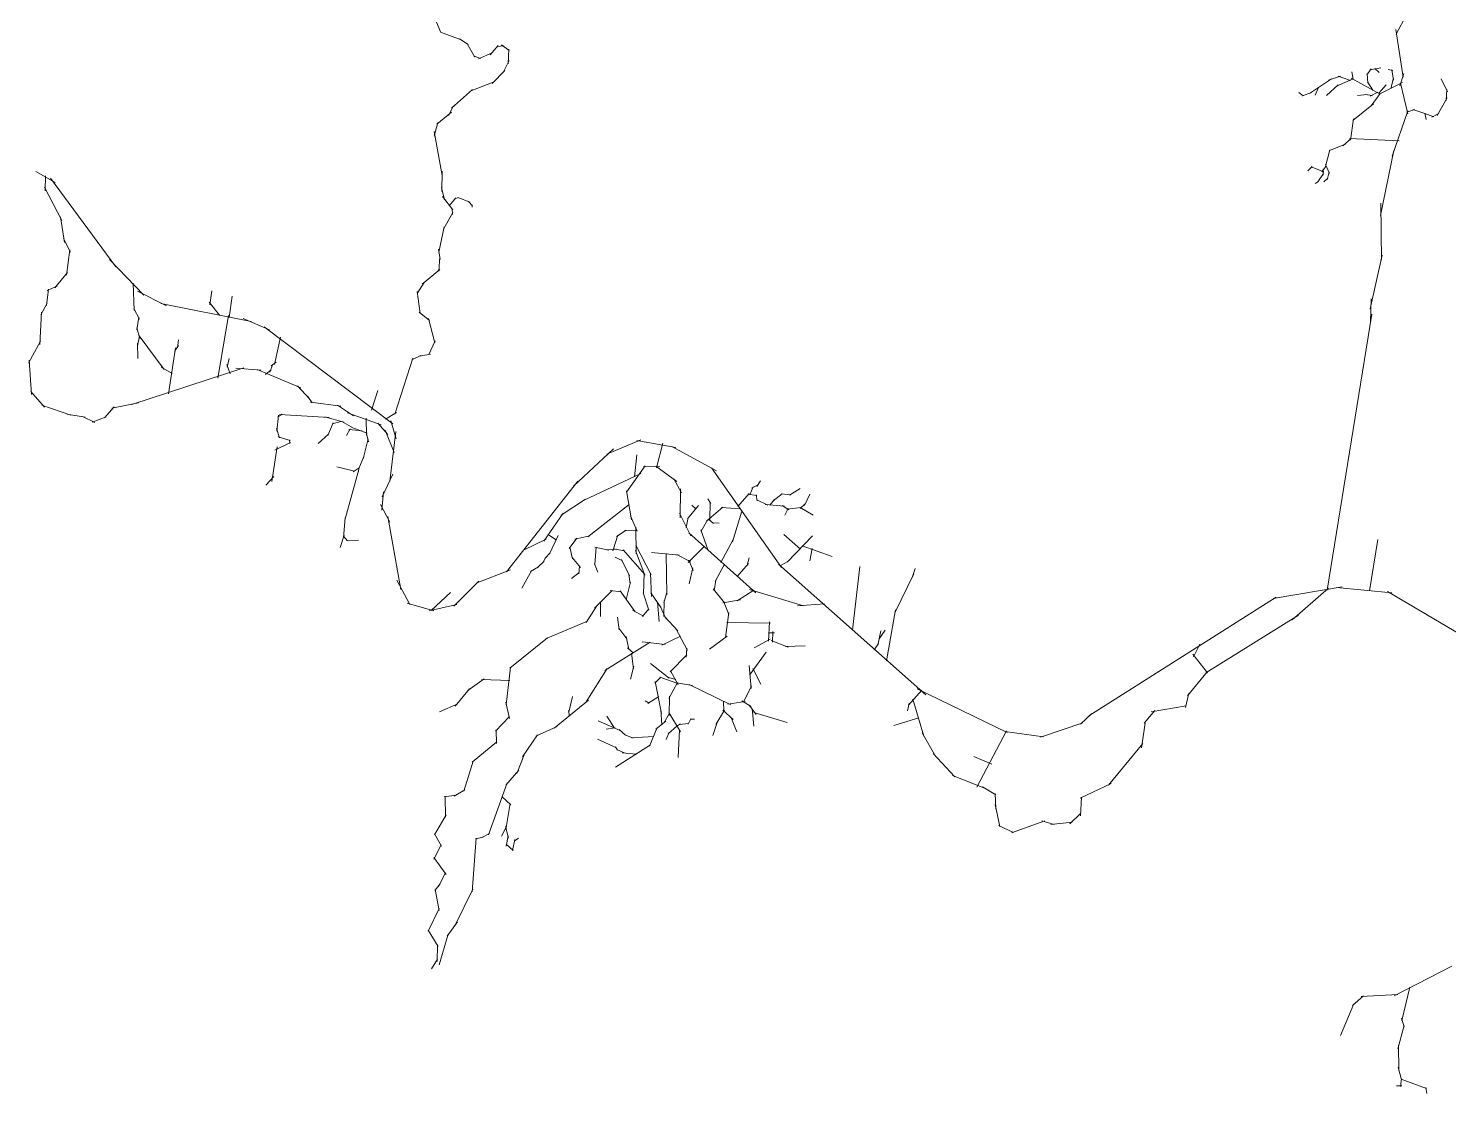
# Model space of a CAD drawing. Header units: inches. Extents: x 723419 to 759401, y 6910722 to 6968430.
# Drawn here: x 723419 to 727619, y 6945042 to 6948192 of the extents above; entities that cross this region are included whole.
import ezdxf

# ---------------------------------------------------------------- set-up
doc = ezdxf.new("R2010")
doc.units = ezdxf.units.IN
doc.header["$MEASUREMENT"] = 0
doc.layers.add('Linhas Axiais - Sao Jose', color=5, linetype='Continuous', lineweight=60)

msp = doc.modelspace()

# ---------------------------------------------------------------- linework, layer by layer
at = {"layer": 'Linhas Axiais - Sao Jose', "lineweight": 0}
for p, q in [((724639.3, 6948179.9), (724626.5, 6948210.5)), ((727463.6, 6948174.6), (727494.3, 6948231.7)), ((724699.2, 6948158.3), (724638, 6948180.9)), ((724694.4, 6948160.7), (724719.6, 6948144.5)), ((727484.8, 6948047.3), (727463.1, 6948188.8)), ((724739.8, 6948106.5), (724716, 6948148.6)), ((724790.3, 6948119.5), (724750.2, 6948102.3)), ((724808.2, 6948141.7), (724784.3, 6948114)), ((724824.7, 6948140.6), (724805.1, 6948138.6)), ((724841.4, 6948126.7), (724817.9, 6948143.3)), ((724838.1, 6948087.5), (724839.9, 6948130.9)), ((724756.1, 6948102.9), (724735, 6948110.4)), ((724822.7, 6948059.9), (724840.8, 6948097.4)), ((727386.4, 6948069.8), (727418.6, 6948074.8)), ((724725.3, 6948006.1), (724798.7, 6948034.6)), ((724790.7, 6948029.3), (724828.2, 6948067)), ((727272.6, 6948043.1), (727207.8, 6947999.4)), ((727298.8, 6948050.7), (727263.6, 6948038.5)), ((727336.4, 6948042.5), (727287.9, 6948021.4)), ((727329.2, 6948037.5), (727292.7, 6948050.2)), ((727416.8, 6947997.8), (727331.3, 6948044.7)), ((727336.4, 6948040.8), (727333, 6948063)), ((727377.4, 6948055), (727390.1, 6948072.4)), ((727380.3, 6948029.8), (727377.9, 6948058.4)), ((727394.6, 6948008.9), (727379, 6948033.5)), ((727400.4, 6948073.2), (727413.9, 6948061.3)), ((727453.6, 6948067.7), (727439.8, 6948070.3)), ((727448, 6948013.7), (727456.2, 6948044.9)), ((727455.7, 6948038.8), (727451.2, 6948069.3)), ((727474.5, 6948022.4), (727486.9, 6948058.7)), ((727615.8, 6948004.7), (727597.2, 6948042.3)), ((724670.6, 6947956.1), (724732.7, 6948011)), ((727189, 6947992), (727176, 6948002.3)), ((727213.6, 6948001.8), (727186.6, 6947992.3)), ((727234.1, 6948017.2), (727224.2, 6947994.1)), ((727292.4, 6948024.5), (727258, 6947993.9)), ((727349.3, 6947993.9), (727378.4, 6947996.8)), ((727372.6, 6947996.5), (727393.2, 6947993.9)), ((727387.4, 6947991.7), (727409.6, 6948003.1)), ((727389.8, 6947962.4), (727416.3, 6947999.7)), ((727412.3, 6947999.9), (727434.2, 6948025.3)), ((727414.1, 6947997.8), (727482.7, 6948031.4)), ((727476.3, 6948030.1), (727498.8, 6947938.8)), ((727611.5, 6947979), (727613.4, 6948011.6)), ((724661.3, 6947934.5), (724676.5, 6947962.9)), ((727335.5, 6947919.9), (727396.4, 6947969.1)), ((727452.2, 6947813.8), (727498.8, 6947948.4)), ((727495.1, 6947944.4), (727518.9, 6947952)), ((727513.1, 6947951.8), (727552, 6947939.1)), ((727585.1, 6947934.3), (727615, 6947986.7)), ((724619.4, 6947873.6), (724630, 6947913.3)), ((724627.1, 6947908.9), (724670.1, 6947944.4)), ((727328.9, 6947861.4), (727337.4, 6947924.4)), ((727545.9, 6947941.3), (727575.3, 6947930.1)), ((727549.1, 6947941.5), (727552.8, 6947922.1)), ((727569.2, 6947929.6), (727590.4, 6947940.1)), ((724642.9, 6947757.3), (724619.2, 6947887.3)), ((727331.2, 6947866.4), (727305.8, 6947844.6)), ((727472.9, 6947859.5), (727325.5, 6947866.1)), ((727268.2, 6947832.3), (727254.2, 6947779.1)), ((727314.3, 6947849.2), (727266.4, 6947830.4)), ((727417.8, 6947638.3), (727456.7, 6947831)), ((727215.1, 6947783.6), (727202.6, 6947770.4)), ((727250.2, 6947768), (727212.4, 6947782.5)), ((727256.1, 6947783.3), (727244.2, 6947767.7)), ((727255.3, 6947789.2), (727266.4, 6947763)), ((723498, 6947736.4), (723441.2, 6947768.6)), ((723469.8, 6947755.4), (723468.5, 6947711.3)), ((723678.1, 6947486.5), (723484.8, 6947748.8)), ((724642, 6947709.6), (724642.5, 6947769.3)), ((727234.4, 6947739.4), (727224.1, 6947733.6)), ((727248.7, 6947762.7), (727232, 6947737.8)), ((727248.4, 6947776.2), (727247.6, 6947757.4)), ((727261.6, 6947749.2), (727249.7, 6947738.1)), ((727265.3, 6947768), (727259.5, 6947743.9)), ((723466.7, 6947722.8), (723518.5, 6947623.5)), ((724649.4, 6947685), (724641.3, 6947720.9)), ((724673.9, 6947655.4), (724643.6, 6947694.8)), ((724663.3, 6947667.1), (724682.8, 6947690.5)), ((724673.2, 6947641.9), (724672.7, 6947659.5)), ((724679.3, 6947687.4), (724692.4, 6947691.5)), ((724689, 6947691.3), (724725.3, 6947677.8)), ((724720.3, 6947680.4), (724732.8, 6947666.8)), ((724731.9, 6947669.9), (724731.1, 6947662.8)), ((727421, 6947506), (727418.6, 6947675.1)), ((723514, 6947634.8), (723526.4, 6947558.6)), ((724646.7, 6947598.5), (724674.8, 6947646.9)), ((724632.9, 6947529.8), (724648.8, 6947604.9)), ((723523, 6947570.3), (723543.4, 6947530.3)), ((723541.5, 6947536.9), (723531.7, 6947461.8)), ((724636.7, 6947508.4), (724632.4, 6947539)), ((723761, 6947403.1), (723658.7, 6947508.5)), ((724632.6, 6947473.7), (724635.8, 6947517)), ((727386.9, 6947362.1), (727422.9, 6947521.4)), ((723534.6, 6947470.3), (723497.6, 6947424.7)), ((724584, 6947435.1), (724636, 6947478.6)), ((723479.1, 6947421), (723472.7, 6947372.6)), ((723503.9, 6947430), (723474.3, 6947416.3)), ((723731.9, 6947357.7), (723728.9, 6947438)), ((723827.2, 6947370.9), (723742.1, 6947415)), ((723955.6, 6947374.3), (723962, 6947415.8)), ((724568.5, 6947408.3), (724589.3, 6947440.2)), ((724577.4, 6947348.8), (724568.9, 6947413.8)), ((723474.6, 6947379), (723455.8, 6947345.1)), ((723747.4, 6947332.1), (723730.6, 6947363)), ((724078.5, 6947325.5), (723810.9, 6947378)), ((723984.2, 6947343.9), (723954, 6947382)), ((724013.3, 6947336.7), (724021.7, 6947399.7)), ((727388.2, 6947323.5), (727389.5, 6947392.5)), ((723457.9, 6947352.3), (723452.9, 6947257)), ((723739.9, 6947299.9), (723745.6, 6947337.4)), ((723979.9, 6947157.4), (724010.8, 6947342.6)), ((724131.9, 6947300.8), (724054.7, 6947333.9)), ((724605.5, 6947328), (724575, 6947352.7)), ((724621, 6947261.7), (724602.5, 6947333.5)), ((727260.1, 6946530.3), (727391.6, 6947346.5)), ((723748.7, 6947274.8), (723740.3, 6947306.1)), ((723741.6, 6947253.4), (723747.9, 6947281.9)), ((723820.6, 6947183.1), (723746.9, 6947282.3)), ((724497, 6947022.2), (724116.9, 6947308.8)), ((724147.5, 6947197.5), (724164.7, 6947278.2)), ((723455, 6947267.3), (723419.3, 6947202.2)), ((723742.5, 6947215.3), (723741.6, 6947260.5)), ((723833.1, 6947110.7), (723854.3, 6947246.9)), ((723852.5, 6947236.8), (723863.5, 6947254.9)), ((723860, 6947246.9), (723863.1, 6947270.7)), ((724603.8, 6947227.6), (724621.9, 6947268.3)), ((723421.1, 6947210.7), (723428, 6947109.4)), ((724015.9, 6947169.9), (724006.4, 6947198)), ((724007.3, 6947190), (724013.4, 6947215.6)), ((724133.4, 6947175.5), (724141.8, 6947198.9)), ((724137.4, 6947193.6), (724151.5, 6947205)), ((724503, 6947051.3), (724556.1, 6947216.3)), ((724553, 6947211.6), (724580.2, 6947224)), ((724574.4, 6947222.5), (724608.6, 6947228.6)), ((724056.1, 6947187.6), (723725.1, 6947079.6)), ((723844.4, 6947171.6), (723812.2, 6947189.7)), ((724106.9, 6947180.8), (724032.4, 6947187.4)), ((724225.1, 6947129.2), (724095.5, 6947183.4)), ((724120.6, 6947168), (724137.4, 6947182.5)), ((723426.4, 6947117.6), (723466.4, 6947071.8)), ((724250.1, 6947096.7), (724215.3, 6947135.1)), ((724452.9, 6947121.4), (724434, 6947063.2)), ((723459, 6947077.1), (723545.2, 6947048.5)), ((723644.2, 6947040), (723672.7, 6947072.3)), ((723744.5, 6947084.1), (723665.6, 6947068.5)), ((724258, 6947084.4), (724245.2, 6947102.9)), ((724343.6, 6947074.7), (724253.6, 6947086.6)), ((724380.6, 6947046), (724333, 6947077.3)), ((723532.5, 6947051.4), (723586.8, 6947042.2)), ((723579.4, 6947044), (723615.3, 6947026.3)), ((723608.2, 6947027.3), (723648.9, 6947043)), ((724158.4, 6947047.8), (724154, 6947000.6)), ((724169.4, 6947051.3), (724156.6, 6947042.9)), ((724308.3, 6947040.7), (724161.5, 6947050)), ((724352.4, 6947027.5), (724295.5, 6947042.9)), ((724320.6, 6947025.3), (724304.3, 6946987.8)), ((724347.5, 6947030.6), (724318, 6947022.6)), ((724380.6, 6947009.4), (724345.8, 6947029.7)), ((724462.2, 6947019.1), (724362.5, 6947054.8)), ((724417.7, 6947038.9), (724419.4, 6946988.7)), ((724482.5, 6946990.9), (724452.5, 6947024.8)), ((724475.1, 6947036.6), (724507.6, 6947055.7)), ((724506.7, 6946978.1), (724491.2, 6947031.1)), ((724152.6, 6947008.5), (724161.9, 6946980.7)), ((724157.9, 6946984.3), (724193.6, 6946973.2)), ((724307, 6946992.2), (724275.7, 6946964.4)), ((724359.9, 6946987.8), (724370.9, 6947007.6)), ((724367, 6947005.4), (724405.8, 6947001.5)), ((724420.7, 6946994.8), (724375.3, 6947011.6)), ((724418.1, 6946998.1), (724425.2, 6946969.3)), ((724500.6, 6946938), (724474.1, 6947004.1)), ((724488.4, 6946852.6), (724506, 6946999.3)), ((724155.2, 6946954.7), (724138.9, 6946851.5)), ((724194.1, 6946967.1), (724148, 6946944.4)), ((724191, 6946975.4), (724192.8, 6946964.4)), ((724424.2, 6946978.5), (724409.3, 6946919.3)), ((725031, 6946838.5), (725149.9, 6946948.2)), ((725129.4, 6946932.7), (725230, 6946975.4)), ((725218.7, 6946973.3), (725333.7, 6946952.1)), ((725276.9, 6946892.3), (725294.9, 6946965)), ((725322, 6946955.3), (725453.6, 6946883.3)), ((724411.5, 6946925.9), (724395.9, 6946889.9)), ((725212, 6946865.7), (725218.4, 6946931)), ((724145.1, 6946867), (724121.3, 6946841.4)), ((724383.2, 6946882.3), (724331.2, 6946895)), ((724396.5, 6946887.8), (724355, 6946737.3)), ((724397.7, 6946892.7), (724379.9, 6946880.5)), ((724396.5, 6946893.1), (724395.6, 6946880.7)), ((724465.1, 6946806.7), (724496.8, 6946873.7)), ((725060.5, 6946795.3), (725230.2, 6946875.9)), ((725187.9, 6946820.2), (725242.7, 6946898)), ((725237.8, 6946896), (725286.1, 6946894.8)), ((725275, 6946896.7), (725336.6, 6946851.6)), ((725327.4, 6946860), (725350.3, 6946818.8)), ((725439.2, 6946892.1), (725646.6, 6946597.6)), ((724464.4, 6946767.2), (724469.3, 6946821.5)), ((724833.3, 6946584.5), (725043.7, 6946852.8)), ((725187.8, 6946824.6), (725203, 6946738.7)), ((725347.7, 6946829.7), (725347, 6946744.7)), ((725517.1, 6946777.8), (725550.7, 6946816.7)), ((725546.8, 6946814.5), (725573.1, 6946810.5)), ((725552.4, 6946812.6), (725562.1, 6946836)), ((725557.9, 6946831.8), (725577.1, 6946842.1)), ((725573.7, 6946837.5), (725584.3, 6946853.4)), ((725621.6, 6946794.7), (725647.8, 6946815.5)), ((725645, 6946815.5), (725674.3, 6946812.8)), ((725670.1, 6946811.9), (725701, 6946830.9)), ((724488.4, 6946731.2), (724460.1, 6946784.1)), ((724994.9, 6946751.9), (725066.7, 6946799.2)), ((725195.9, 6946783.7), (725073.9, 6946688)), ((725368, 6946741.6), (725400.9, 6946781.3)), ((725392.7, 6946770.7), (725381.5, 6946781.7)), ((725424.9, 6946734.3), (725473, 6946776.4)), ((725428.4, 6946800.3), (725436.8, 6946786.6)), ((725435.7, 6946791), (725434.4, 6946739.2)), ((725467.7, 6946775.3), (725525, 6946771.2)), ((725571.1, 6946812.4), (725574.1, 6946794.8)), ((725572.9, 6946797.8), (725606.1, 6946781.4)), ((725597.6, 6946784.2), (725655.1, 6946778.4)), ((725611.4, 6946781.7), (725625.6, 6946798.7)), ((725648.3, 6946780.4), (725668.1, 6946767.6)), ((725662.2, 6946769.6), (725705.6, 6946774.5)), ((725701.6, 6946772.3), (725716.6, 6946785.5)), ((725701.8, 6946774.9), (725740, 6946752.2)), ((725714, 6946780.6), (725729.8, 6946814.4)), ((724356.1, 6946744.5), (724351, 6946686.7)), ((724520.1, 6946532.2), (724482, 6946748.8)), ((724943.9, 6946675.7), (725000.5, 6946758.4)), ((725200.2, 6946750.3), (725219.1, 6946704.6)), ((725344.8, 6946758.6), (725378.5, 6946691.1)), ((725364.1, 6946715.4), (725369.8, 6946745.8)), ((725409, 6946705), (725428.2, 6946739.4)), ((725430.4, 6946740.3), (725445.4, 6946727.7)), ((725500.9, 6946673.6), (725528.5, 6946764.1)), ((725665.7, 6946771.6), (725656.4, 6946752.6)), ((724352.6, 6946692.8), (724340.9, 6946657)), ((724350.1, 6946691.4), (724363.1, 6946676.3)), ((724955.8, 6946694.7), (724981.1, 6946678.7)), ((724986, 6946692.2), (724959.4, 6946636.2)), ((725079.8, 6946691.5), (725035.1, 6946681.3)), ((725162.7, 6946693.1), (725147.5, 6946646.8)), ((725186.7, 6946708), (725158.6, 6946689.1)), ((725219, 6946706.3), (725182.6, 6946707.1)), ((725215.5, 6946716.4), (725216.2, 6946638.1)), ((725372.4, 6946699.9), (725570.4, 6946522.4)), ((725429.8, 6946647.5), (725408.2, 6946708.5)), ((725442.1, 6946729.5), (725462.4, 6946728.8)), ((725702.7, 6946651.4), (725653.6, 6946695.1)), ((725663, 6946613.3), (725737.8, 6946691.3)), ((724360.5, 6946677.7), (724395.2, 6946678.5)), ((724883.1, 6946648.6), (724950.6, 6946681)), ((725041, 6946684.6), (725018.3, 6946653.3)), ((725020.2, 6946657.8), (725028.5, 6946622.7)), ((725098, 6946658.1), (725093.8, 6946606.3)), ((725135.8, 6946648.7), (725094.4, 6946657.9)), ((725159.7, 6946651.4), (725130, 6946649.7)), ((725182.1, 6946647), (725148.6, 6946652.7)), ((725241.8, 6946576.7), (725178.3, 6946650.2)), ((725214.9, 6946647.9), (725241.9, 6946574.5)), ((725215.2, 6946663.9), (725260.9, 6946576)), ((725369.8, 6946612), (725418.7, 6946660.5)), ((725467.3, 6946612.6), (725503.6, 6946680.1)), ((725707.1, 6946661.6), (725796, 6946630.5)), ((725737.3, 6946653.4), (725729.6, 6946617)), ((727384.8, 6946528.4), (727409.2, 6946680.3)), ((724944.1, 6946616.6), (724924.5, 6946597.9)), ((724949.6, 6946628.3), (724941, 6946612.8)), ((724962, 6946640.6), (724947.1, 6946624.6)), ((725026.8, 6946627.5), (725051.4, 6946597.6)), ((725093.1, 6946608.8), (725102.8, 6946583.8)), ((725176.5, 6946617.3), (725154.6, 6946627.8)), ((725196.7, 6946573), (725172.8, 6946621.1)), ((725343.8, 6946634.3), (725261.6, 6946641.5)), ((725305.5, 6946639), (725306.9, 6946517)), ((725376.9, 6946614.1), (725336.9, 6946635.8)), ((725384.6, 6946588.4), (725372, 6946619.5)), ((725450, 6946556.4), (725478, 6946607.8)), ((725514.7, 6946570.6), (725548.4, 6946609.6)), ((725545, 6946604.8), (725550.9, 6946626.5)), ((725637.4, 6946607.8), (726072.7, 6946221.2)), ((725642.3, 6946602.5), (725669.7, 6946617.9)), ((724845, 6946590.7), (724743.5, 6946550.8)), ((724907.9, 6946589.5), (724878.2, 6946536.1)), ((724927.3, 6946599.9), (724903.6, 6946585.9)), ((725048, 6946582.6), (725024.9, 6946565)), ((725049, 6946601.6), (725047.4, 6946578.9)), ((725198.8, 6946549.3), (725195.1, 6946577.5)), ((725240.6, 6946581), (725237.7, 6946518.2)), ((725259.3, 6946581), (725261.6, 6946511.3)), ((725384.1, 6946596.4), (725373, 6946549)), ((725855.8, 6946411.8), (725877.5, 6946600.2)), ((725981.4, 6946463.8), (726037.9, 6946578.7)), ((726033.9, 6946570.5), (726041.6, 6946594.3)), ((724546.9, 6946487.8), (724508.8, 6946560.5)), ((724609.8, 6946470.1), (724667.3, 6946523.3)), ((724751.5, 6946556.7), (724677.6, 6946483.5)), ((725145.7, 6946529.9), (725093.5, 6946476.9)), ((725172.2, 6946525.8), (725139.7, 6946529.9)), ((725213.3, 6946466.4), (725168.9, 6946528.9)), ((725187, 6946502.8), (725199.5, 6946554.5)), ((725237.1, 6946523), (725253.7, 6946471.2)), ((725260, 6946522.1), (725290.3, 6946478.5)), ((725307.6, 6946523.1), (725298.1, 6946492.6)), ((725478.8, 6946491.9), (725444.4, 6946534.2)), ((725447.3, 6946528.7), (725451.6, 6946560.4)), ((725515.6, 6946499), (725564.5, 6946530.8)), ((725711.8, 6946484.1), (725551.3, 6946532.8)), ((727304.3, 6946539.9), (727100.5, 6946505.7)), ((727263.4, 6946536), (727156.8, 6946442.9)), ((727450.6, 6946522.9), (727287.6, 6946538.8)), ((727690.6, 6946377.5), (727438, 6946526.8)), ((724617.8, 6946469.3), (724539.2, 6946492)), ((724685.9, 6946487.9), (724604.2, 6946469.7)), ((725099.7, 6946483.8), (725068.4, 6946435.1)), ((725111, 6946452.4), (725111, 6946495.6)), ((725284.2, 6946437.4), (725279.9, 6946495.4)), ((725285, 6946487.3), (725304.8, 6946444.8)), ((725299.5, 6946499.5), (725298.1, 6946452.2)), ((725473, 6946492.9), (725524.9, 6946501.4)), ((725490.5, 6946458.5), (725474.6, 6946497.7)), ((725773.7, 6946489.8), (725693.2, 6946483.9)), ((727109.5, 6946510.2), (726555.3, 6946158.4)), ((725072.2, 6946438.6), (724948.7, 6946386.3)), ((725166.7, 6946413.5), (725161.6, 6946450.7)), ((725238.5, 6946453.4), (725206, 6946471.3)), ((725254, 6946474.8), (725235.6, 6946452.2)), ((725300.8, 6946451.8), (725339.9, 6946409.8)), ((725480.9, 6946390.5), (725490.2, 6946464.1)), ((725611.1, 6946437.2), (725608.3, 6946379.5)), ((725956.7, 6946321.1), (725983.8, 6946472.6)), ((727174.8, 6946456.6), (726900.7, 6946285.5)), ((725188.9, 6946387), (725164.8, 6946418.4)), ((725333, 6946418.8), (725367.8, 6946352.4)), ((725433.7, 6946355.7), (725485.5, 6946394.5)), ((725613.8, 6946432.4), (725485, 6946435)), ((725625.2, 6946404.6), (725607.9, 6946404.6)), ((725619.5, 6946376.7), (725620.2, 6946408.1)), ((725931, 6946367.9), (725939.7, 6946409.7)), ((725934.7, 6946386.7), (725952.4, 6946412.3)), ((724954.4, 6946389.5), (724842.9, 6946299.9)), ((725257.9, 6946377), (725123.5, 6946293.2)), ((725194.9, 6946354.6), (725187.3, 6946393.4)), ((725208.1, 6946344.7), (725190.5, 6946359.5)), ((725302.5, 6946370.1), (725234.6, 6946377.8)), ((725347.5, 6946394.2), (725292.6, 6946367.3)), ((725366.1, 6946359.3), (725364.5, 6946332.4)), ((725612.5, 6946385.5), (725565.6, 6946359.8)), ((725666.1, 6946361.5), (725615.3, 6946381.3)), ((725716.2, 6946365.4), (725656.9, 6946364.3)), ((725920.4, 6946353.9), (725933.1, 6946373.2)), ((726864.7, 6946333.5), (726883.4, 6946370.9)), ((725208.5, 6946298.1), (725202.5, 6946344)), ((725313.6, 6946270.2), (725258.7, 6946313.6)), ((725366.5, 6946338.8), (725317.4, 6946288.9)), ((725551.5, 6946279.3), (725600.5, 6946346.7)), ((726906.3, 6946285.5), (726862.2, 6946341.6)), ((724845.3, 6946302.9), (724831.7, 6946191.1)), ((725130.4, 6946298.6), (725069, 6946199.9)), ((725199.5, 6946267.1), (725209.2, 6946305.9)), ((725289.1, 6946273), (725271.5, 6946255.2)), ((725340.1, 6946254.5), (725286.1, 6946273)), ((725333.9, 6946265.8), (725309.4, 6946272.8)), ((725318.5, 6946292), (725340.5, 6946250.3)), ((725556.7, 6946239.5), (725550.4, 6946307.2)), ((725585, 6946252.9), (725561.3, 6946298.4)), ((726905, 6946289.3), (726846.9, 6946218)), ((724723.6, 6946239.1), (724681.7, 6946187.6)), ((724766.7, 6946268), (724719.1, 6946234.1)), ((724842.9, 6946263.1), (724759.3, 6946265.9)), ((725272.2, 6946260.3), (725291.6, 6946165.4)), ((725339, 6946257.4), (725313, 6946210.2)), ((725382.8, 6946248.3), (725335.4, 6946255.9)), ((725373.2, 6946251.1), (725496.7, 6946191.1)), ((725533.8, 6946199.6), (725557.5, 6946247.2)), ((726021.8, 6946190.6), (726060.9, 6946234.5)), ((726313.5, 6946109.2), (726047.4, 6946238.7)), ((724689.1, 6946193.9), (724635.1, 6946171)), ((724831, 6946199.7), (724841.8, 6946151.3)), ((725075.1, 6946205.5), (724974.3, 6946122.3)), ((725016.9, 6946169.4), (725028.2, 6946216.1)), ((725255.4, 6946196.3), (725242.8, 6946203.6)), ((725283.2, 6946215.9), (725251.4, 6946195)), ((725314.7, 6946216.6), (725313.8, 6946160.2)), ((725475.8, 6946171.8), (725474.9, 6946202.6)), ((725538.8, 6946201.4), (725487.6, 6946193.2)), ((725556.4, 6946186.2), (725529.2, 6946203.5)), ((725571.6, 6946162.6), (725550.4, 6946190.4)), ((726018.9, 6946173.5), (726023.8, 6946195.8)), ((726067.2, 6946098.3), (726035, 6946207.7)), ((726842.8, 6946188), (726739.3, 6946171.1)), ((726851.1, 6946225.5), (726840.5, 6946183.6)), ((724842.2, 6946156.5), (724800.6, 6946113.7)), ((725019.1, 6946157.4), (725016.2, 6946174.5)), ((725171.2, 6946114.8), (725104.3, 6946144.4)), ((725152.3, 6946122.2), (725129.6, 6946157.5)), ((725303.9, 6946142.7), (725274.6, 6946119.6)), ((725292.4, 6946132.4), (725289.1, 6946177.8)), ((725314.7, 6946166.3), (725298.6, 6946137)), ((725313.4, 6946169), (725347.1, 6946111)), ((725370.1, 6946133.7), (725378.4, 6946149.8)), ((725376.2, 6946148.7), (725388.8, 6946148.7)), ((725478, 6946175.7), (725452.4, 6946133.4)), ((725503.1, 6946147.5), (725473.1, 6946175.7)), ((725514.6, 6946111.4), (725496.1, 6946155.5)), ((725564.8, 6946128.6), (725559.6, 6946180.6)), ((725662.9, 6946138.9), (725564.5, 6946168.6)), ((726052.5, 6946153), (725978.3, 6946130.2)), ((726564.3, 6946165.7), (726530.4, 6946134.3)), ((726722.4, 6946144), (726711.3, 6946064.5)), ((726750.7, 6946174.6), (726718.8, 6946136.8)), ((724802.7, 6946117.2), (724803.1, 6946077.1)), ((724925, 6946102.3), (724880.8, 6946037.1)), ((724982.9, 6946127), (724919.9, 6946098.8)), ((725154.5, 6946122.9), (725127.6, 6946119.5)), ((725185.4, 6946101.4), (725166.3, 6946118.6)), ((725207.4, 6946093), (725181.2, 6946103.3)), ((725278.7, 6946124), (725256.2, 6946069.1)), ((725314.5, 6946110.1), (725305.2, 6946089.2)), ((725338.1, 6946129.5), (725311.6, 6946105.9)), ((725335.2, 6946127.5), (725348, 6946135.2)), ((725344.9, 6946116.9), (725340.3, 6946035.8)), ((725344, 6946133), (725372.7, 6946136.1)), ((725457.2, 6946142.2), (725443.6, 6946100.3)), ((726102.5, 6946037.9), (726062.1, 6946108.8)), ((726223.7, 6945948.1), (726311.9, 6946114.4)), ((726420.9, 6946096.2), (726306.6, 6946112.2)), ((726537.2, 6946138), (726412.2, 6946095.4)), ((724804.5, 6946081.5), (724731.4, 6946022.1)), ((725158.8, 6946064.5), (725102.1, 6946089.9)), ((725258.9, 6946072.9), (725155.7, 6946007.4)), ((725161.3, 6946057.7), (725155.8, 6946066.8)), ((725181.4, 6946048.9), (725159.2, 6946059.4)), ((725269.1, 6946097.8), (725201.8, 6946093.6)), ((726714.7, 6946077), (726613, 6945953.3)), ((724734.2, 6946025.2), (724706.6, 6945935.6)), ((724887, 6946048.6), (724864.1, 6945988.4)), ((725217.8, 6946045.9), (725175.5, 6946049.8)), ((726159.1, 6945978.5), (726095, 6946047)), ((726268.7, 6946015.6), (726214.9, 6946038.1)), ((724869.4, 6945997.9), (724831.2, 6945953.5)), ((726249.2, 6945944.3), (726151.9, 6945982.8)), ((724710.2, 6945940.2), (724677.9, 6945921.3)), ((724834.6, 6945960.4), (724780.1, 6945806.9)), ((726280, 6945925.3), (726240.8, 6945948.4)), ((726621.1, 6945959.1), (726529.8, 6945915.3)), ((724683.9, 6945923.9), (724649, 6945919.3)), ((724651.4, 6945921), (724653.1, 6945859.4)), ((724819.1, 6945920.5), (724846.2, 6945895.8)), ((724844.3, 6945900), (724830.8, 6945822.4)), ((726292.1, 6945831.1), (726278.2, 6945896.5)), ((726279.6, 6945884), (726278.4, 6945929.3)), ((726533.8, 6945918.7), (726530.7, 6945863.4)), ((724654.5, 6945866.1), (724619.8, 6945807.2)), ((726531.5, 6945870.5), (726499.3, 6945839.2)), ((724619.8, 6945809.8), (724640.7, 6945773.4)), ((724783.2, 6945810.4), (724760.5, 6945799)), ((724833, 6945831.2), (724817.8, 6945803.2)), ((724830.4, 6945831.8), (724838.5, 6945797.4)), ((726332.4, 6945813.9), (726287.6, 6945834.7)), ((726424.5, 6945848.1), (726326.3, 6945813.2)), ((726452.2, 6945837.8), (726416.3, 6945848.4)), ((726506, 6945844.8), (726442.6, 6945837.6)), ((724639.7, 6945776.8), (724617.8, 6945735.3)), ((724743.3, 6945797.2), (724731.4, 6945638.5)), ((724764.4, 6945799.9), (724741.1, 6945795.2)), ((724837.6, 6945804.3), (724831.7, 6945773)), ((724831.7, 6945779.6), (724852.9, 6945760.6)), ((724850.6, 6945760.6), (724857.7, 6945793.2)), ((724855.7, 6945788.2), (724868.1, 6945797.2)), ((724618.1, 6945739.8), (724654.2, 6945689.8)), ((724652.8, 6945694.5), (724631.9, 6945653.6)), ((724637.3, 6945662.4), (724621.1, 6945642.6)), ((724622.5, 6945645.6), (724633.9, 6945583.2)), ((724733.4, 6945646.6), (724681.3, 6945539.7)), ((724634, 6945588.7), (724601, 6945522.3)), ((724601.2, 6945525.4), (724631.1, 6945476.4)), ((724660.4, 6945512.6), (724634.4, 6945422.8)), ((724688.2, 6945549.4), (724657.3, 6945507.5)), ((724629, 6945481.2), (724628.5, 6945432.2)), ((724629.4, 6945439), (724611, 6945410.4)), ((727628.3, 6945418.2), (727457.6, 6945330.8)), ((727480.9, 6945257.8), (727504.4, 6945356.8)), ((727338.5, 6945306.9), (727298.8, 6945213.8)), ((727366.9, 6945330.6), (727335.2, 6945302.4)), ((727468.7, 6945335), (727360.8, 6945329.2)), ((727487.6, 6945238.6), (727479.4, 6945264.7)), ((727469.3, 6945174.2), (727487.1, 6945242.6)), ((727471.4, 6945110), (727470.4, 6945184.4)), ((727480.1, 6945082.7), (727469.5, 6945120.1)), ((727464.9, 6945064.3), (727480.4, 6945064.7)), ((727476.5, 6945062.4), (727479.9, 6945085.1)), ((727478.7, 6945084.6), (727553.3, 6945056.4)), ((727551.5, 6945059.2), (727554.7, 6945041.6))]:
    msp.add_line(p, q, dxfattribs=at)

doc.saveas('drawing.dxf')
